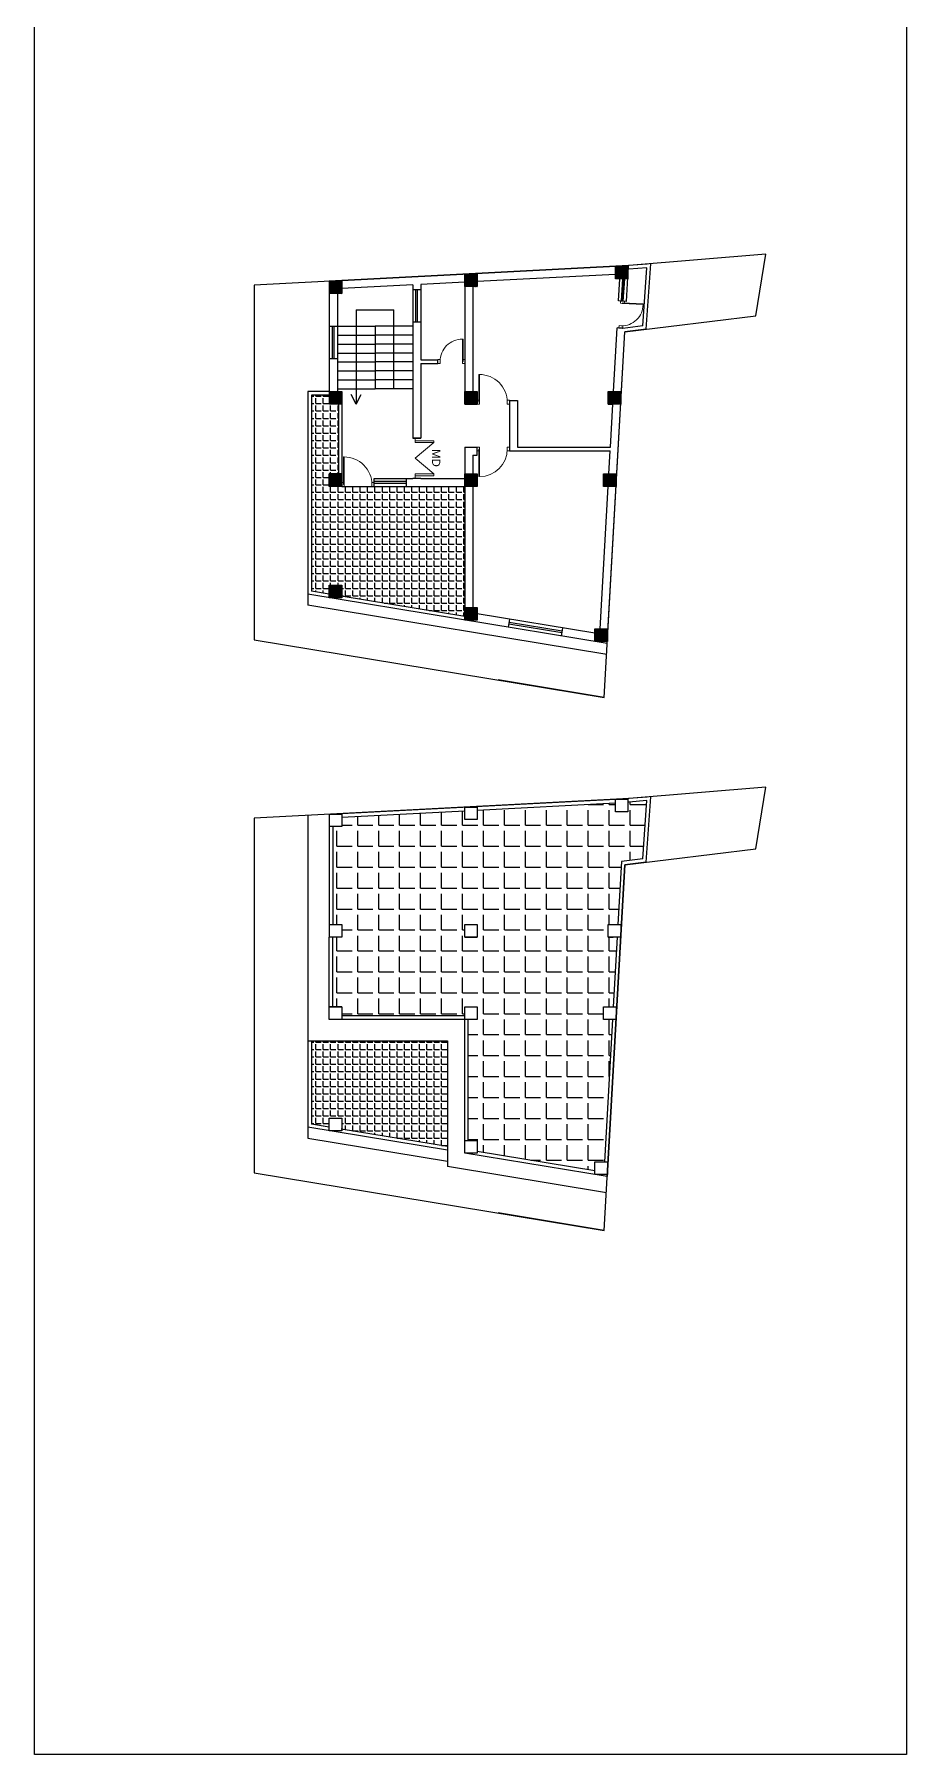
# Model space of a CAD drawing. Header units: inches. Extents: x 24733 to 33939, y -20986 to -10410.
# Drawn here: x 31242 to 32215, y -20986 to -19066 of the extents above; entities that cross this region are included whole.
import ezdxf
from ezdxf.enums import TextEntityAlignment as Align

# ---------------------------------------------------------------- set-up
doc = ezdxf.new("R2010")
doc.units = ezdxf.units.IN
doc.header["$LTSCALE"] = 0.5
doc.header["$MEASUREMENT"] = 0
for name, color, linetype, lineweight in [('ELEVATION', 85, 'Continuous', 9), ('Toilet', 7, 'Continuous', 25), ('window', 6, 'Continuous', 13)]:
    doc.layers.add(name, color=color, linetype=linetype, lineweight=lineweight)
doc.styles.get("Standard").update_dxf_attribs({"font": 'arial.ttf'})
pattern_1 = [(45, (1925.23187, -885.55339), (-0.08838834765, 0.08838834765), [])]

# ---------------------------------------------------------------- blocks, each defined once
blk = doc.blocks.new('door')
at = {"layer": 'window', "ltscale": 0.002}
for p, q in [((-100562.7, -53980.3), (-100562.7, -53949.5)), ((-100561.8, -53949.5), (-100562.7, -53949.5)), ((-100561.8, -53980.3), (-100561.8, -53949.5)), ((-100561.8, -53980.3), (-100562.7, -53980.3))]:
    blk.add_line(p, q, dxfattribs=at)
for points in [[(-100596.1, -53982.5), (-100593.5, -53982.5), (-100593.5, -53978.2), (-100596.1, -53978.2)], [(-100560.1, -53982.5), (-100562.7, -53982.5), (-100562.7, -53978.2), (-100560.1, -53978.2)]]:
    blk.add_lwpolyline(points, close=True, dxfattribs=at)
blk.add_arc((-100562.7, -53980.4), 30.9, 89.9793, 179.9793, dxfattribs=at)

msp = doc.modelspace()

# ---------------------------------------------------------------- hatches: boundary and pattern name
h = msp.add_hatch()
h.set_pattern_fill('ANSI31', color=256)
h.set_pattern_definition(pattern_1)
h.paths.add_polyline_path([(31585.4, -19464.8), (31571.4, -19464.8), (31571.4, -19478.8), (31585.4, -19478.8)])
h.paths.add_polyline_path([(31585.4, -19341.5), (31571.4, -19341.5), (31571.4, -19355.5), (31585.4, -19355.5)])
h.paths.add_polyline_path([(31736.3, -19333.7), (31722.3, -19333.7), (31722.3, -19347.7), (31736.3, -19347.7)])
h.paths.add_polyline_path([(31904.4, -19325), (31890.4, -19325), (31890.4, -19339), (31904.4, -19339), (31904.4, -19338.9)])
h.paths.add_polyline_path([(31896.5, -19464.8), (31882.5, -19464.8), (31882.5, -19478.8), (31896.5, -19478.8)])
h.paths.add_polyline_path([(31891.3, -19556.8), (31877.3, -19556.8), (31877.3, -19570.8), (31891.3, -19570.8)])
h.paths.add_polyline_path([(31736.3, -19464.8), (31722.3, -19464.8), (31722.3, -19478.8), (31736.3, -19478.8)])
h.paths.add_polyline_path([(31736.3, -19556.8), (31722.3, -19556.8), (31722.3, -19570.8), (31736.3, -19570.8)])
h.paths.add_polyline_path([(31585.3, -19556.8), (31571.3, -19556.8), (31571.3, -19570.8), (31585.3, -19570.8)])
h.paths.add_polyline_path([(31585.3, -19681), (31571.3, -19681), (31571.3, -19695), (31585.3, -19695)])
h.paths.add_polyline_path([(31736.3, -19705.9), (31722.3, -19705.9), (31722.3, -19719.9), (31736.3, -19719.9)])
h = msp.add_hatch()
h.set_pattern_fill('ANSI31', color=256)
h.set_pattern_definition(pattern_1)
h.paths.add_polyline_path([(31881.6, -19729.8), (31867.6, -19729.8), (31867.6, -19743.8), (31881.6, -19743.8)])
at = {"layer": 'Toilet'}
h = msp.add_hatch(dxfattribs=at)
h.set_pattern_fill('ANGLE', color=256, scale=30, style=0)
h.set_pattern_definition([(0, (0, 0), (0, 8.25), [6, -2.25]), (90, (0, 0), (-8.25, 5e-16), [6, -2.25])])
h.paths.add_polyline_path([(31722.3, -19570.8), (31621.3, -19570.8), (31585.3, -19570.8), (31585.3, -19570.8), (31571.3, -19570.8), (31571.3, -19556.8), (31581.4, -19556.8), (31581.4, -19478.8), (31571.4, -19478.8), (31571.4, -19468.8), (31551.4, -19468.8), (31551.4, -19687.6), (31571.3, -19690.9), (31571.3, -19681), (31585.3, -19681), (31585.3, -19693.2), (31722.3, -19715.8)])
h = msp.add_hatch(dxfattribs=at)
h.set_pattern_fill('ANGLE', color=256, scale=85, style=0)
h.set_pattern_definition([(0, (0, 293.734), (0, 23.375), [17, -6.375]), (90, (0, 293.734), (-23.375, 1e-15), [17, -6.375])])
h.paths.add_polyline_path([(31585.4, -19939.8), (31585.4, -19950.5), (31575.3, -19950.5), (31575.3, -20059.8), (31585.4, -20059.8), (31585.4, -20073.8), (31575.3, -20073.8), (31575.3, -20151.8), (31585.3, -20151.8), (31585.3, -20161.8), (31722.3, -20161.8), (31722.3, -20151.8), (31736.3, -20151.8), (31736.3, -20165.8), (31726.3, -20165.8), (31726.3, -20300.9), (31736.3, -20300.9), (31736.3, -20313.1), (31867.6, -20334.8), (31867.6, -20324.8), (31878.4, -20324.8), (31887.3, -20165.8), (31877.3, -20165.8), (31877.3, -20151.8), (31888.1, -20151.8), (31892.5, -20073.8), (31882.5, -20073.8), (31882.5, -20059.8), (31893.3, -20059.8), (31897.2, -19989.4), (31921.2, -19986.5), (31925.6, -19921.5), (31904.4, -19923.3), (31904.4, -19934), (31890.4, -19934), (31890.4, -19924), (31736.3, -19932), (31736.3, -19942.7), (31722.3, -19942.7), (31722.3, -19932.7)])
h.paths.add_polyline_path([(31722.3, -20059.8), (31736.3, -20059.8), (31736.3, -20073.8), (31722.3, -20073.8)], flags=16)
h = msp.add_hatch(dxfattribs=at)
h.set_pattern_fill('ANGLE', color=256, scale=30, style=0)
h.set_pattern_definition([(0, (0, 293.734), (0, 8.25), [6, -2.25]), (90, (0, 293.734), (-8.25, 5e-16), [6, -2.25])])
h.paths.add_polyline_path([(31551.4, -20189.8), (31551.4, -20282.6), (31571.3, -20285.9), (31571.3, -20276), (31585.3, -20276), (31585.3, -20288.2), (31703.3, -20307.7), (31703.3, -20189.8)])

# ---------------------------------------------------------------- linework, layer by layer
for p, q in [((31925.9, -19322.5), (31905.2, -19324.2)), ((31925.6, -19326.5), (31905.5, -19328.2)), ((31921.2, -19391.6), (31925.6, -19326.5)), ((31924.9, -19395.1), (31930, -19322.1)), ((31601.3, -19373.4), (31643.3, -19373.4)), ((31601.3, -19373.4), (31601.3, -19478.7)), ((31643.3, -19461.8), (31643.3, -19373.4)), ((31898.7, -19393.9), (31892.3, -19393.6)), ((31921.2, -19391.6), (31898.7, -19394.3)), ((31898.7, -19393.9), (31898.7, -19394.3)), ((31924.9, -19395.1), (31901.1, -19398)), ((31571.4, -19464.8), (31547.4, -19464.8)), ((31547.4, -19464.8), (31547.4, -19691)), ((31571.4, -19468.8), (31551.4, -19468.8)), ((31551.4, -19468.8), (31551.4, -19687.6)), ((31601.3, -19478.7), (31595.8, -19468.1)), ((31601.3, -19478.7), (31606.8, -19468.1)), ((31581.4, -19478.8), (31581.4, -19556.8)), ((31585.4, -19478.8), (31585.4, -19556.8)), ((31731.3, -19526.8), (31736.3, -19526.8)), ((31736.3, -19535.8), (31736.3, -19526.8)), ((31731.3, -19535.8), (31736.3, -19535.8)), ((31621.3, -19561.8), (31664.3, -19561.8)), ((31621.3, -19570.8), (31621.3, -19561.8)), ((31657.3, -19565.3), (31621.3, -19565.3)), ((31657.3, -19567.3), (31621.3, -19567.3)), ((31657.3, -19570.8), (31657.3, -19561.8)), ((31664.3, -19561.8), (31664.3, -19561.8)), ((31673.3, -19561.8), (31673.3, -19561.8)), ((31673.3, -19561.8), (31722.3, -19561.8)), ((31585.3, -19570.8), (31621.3, -19570.8)), ((31621.3, -19570.8), (31722.3, -19570.8)), ((31547.4, -19691), (31547.4, -19703.2)), ((31571.3, -19936.5), (31890.4, -19920)), ((31585.4, -19939.8), (31722.3, -19932.7)), ((31736.3, -19932), (31890.6, -19924)), ((31925.9, -19917.5), (31905.2, -19919.2)), ((31925.6, -19921.5), (31905.5, -19923.2)), ((31921.2, -19986.5), (31925.6, -19921.5)), ((31924.9, -19990.1), (31930, -19917.1)), ((31547.4, -19937.8), (31547.4, -20286)), ((31897.2, -19989.4), (31893.3, -20059.8)), ((31921.2, -19986.5), (31897.2, -19989.4)), ((31924.9, -19990.1), (31901.1, -19993)), ((31901.1, -19993), (31881.4, -20341.1)), ((31571.4, -20063.8), (31571.3, -20063.8)), ((31571.3, -20165.8), (31571.3, -20073.8)), ((31575.3, -20151.8), (31575.3, -20073.8)), ((31892.5, -20073.8), (31888.1, -20151.8)), ((31722.3, -20161.8), (31585.3, -20161.8)), ((31722.3, -20165.8), (31571.3, -20165.8)), ((31722.3, -20300.9), (31722.3, -20165.8)), ((31726.3, -20300.9), (31726.3, -20165.8)), ((31887.3, -20165.8), (31878.4, -20324.8)), ((31547.4, -20189.8), (31703.3, -20189.8)), ((31551.4, -20189.8), (31551.4, -20282.6)), ((31547.4, -20286), (31547.4, -20298.2)), ((31547.4, -20298.2), (31703.3, -20323.9))]:
    msp.add_line(p, q)
msp.add_lwpolyline([(31242.4, -17436.4), (32215.2, -17436.4), (32215.2, -20986.5), (31242.4, -20986.5)], close=True)
at = {"layer": 'ELEVATION', "color": 146, "ltscale": 0.25, "true_color": 0x105689}
for p, q in [((31667, -19516.8), (31667, -19519.8)), ((31667, -19519.8), (31688, -19519.8)), ((31667, -19521.8), (31667, -19519.8)), ((31688, -19521.8), (31667, -19521.8)), ((31688, -19521.8), (31667, -19539.3)), ((31688, -19519.8), (31688, -19521.8)), ((31688, -19556.8), (31667, -19539.3)), ((31688, -19556.8), (31667, -19556.8)), ((31667, -19556.8), (31667, -19558.8)), ((31667, -19561.8), (31667, -19558.8)), ((31667, -19558.8), (31688, -19558.8)), ((31688, -19556.8), (31688, -19558.8))]:
    msp.add_line(p, q, dxfattribs=at)
at = {"layer": 'Toilet'}
for p, q in [((31571.3, -19341.6), (31905.2, -19324.2)), ((31890.4, -19334), (31736.3, -19342)), ((31902.7, -19364.1), (31905.2, -19324.2)), ((31571.3, -19341.6), (31571.3, -19468.8)), ((31580.3, -19355.5), (31580.3, -19464.8)), ((31580.3, -19355.5), (31580.3, -19464.8)), ((31664.3, -19345.7), (31585.4, -19349.8)), ((31664.3, -19345.7), (31664.3, -19516.8)), ((31664.3, -19350.8), (31673.3, -19350.8)), ((31667.8, -19386.8), (31667.8, -19350.8)), ((31669.8, -19386.8), (31669.8, -19350.8)), ((31722.3, -19342.7), (31673.3, -19345.3)), ((31673.3, -19345.3), (31673.3, -19429.3)), ((31722.3, -19347.7), (31722.3, -19464.8)), ((31731.3, -19347.7), (31731.3, -19464.8)), ((31893.8, -19363.6), (31895.4, -19339)), ((31895.2, -19341.5), (31895.4, -19339)), ((31895.2, -19341.5), (31895.4, -19339)), ((31897.3, -19363.8), (31898.9, -19339)), ((31898.5, -19363.8), (31899.9, -19339)), ((31899.2, -19363.9), (31900.9, -19339)), ((31902.7, -19364.1), (31893.8, -19363.6)), ((31580.3, -19392.2), (31571.3, -19392.2)), ((31580.3, -19392.2), (31571.3, -19392.2)), ((31574.8, -19428.2), (31574.8, -19392.2)), ((31574.8, -19428.2), (31574.8, -19392.2)), ((31576.8, -19428.2), (31576.8, -19392.2)), ((31576.8, -19428.2), (31576.8, -19392.2)), ((31580.3, -19391.8), (31622.3, -19391.8)), ((31580.3, -19391.8), (31622.3, -19391.8)), ((31622.3, -19391.8), (31622.3, -19461.8)), ((31664.3, -19391.8), (31622.3, -19391.8)), ((31664.3, -19391.8), (31622.3, -19391.8)), ((31664.3, -19386.8), (31673.3, -19386.8)), ((31888.3, -19464.8), (31892.3, -19393.6)), ((31894.4, -19393.7), (31898.4, -19393.9)), ((31894.4, -19393.7), (31898.4, -19393.9)), ((31580.3, -19401.8), (31622.3, -19401.8)), ((31580.3, -19401.8), (31622.3, -19401.8)), ((31580.3, -19411.8), (31622.3, -19411.8)), ((31580.3, -19411.8), (31622.3, -19411.8)), ((31664.3, -19401.8), (31622.3, -19401.8)), ((31664.3, -19401.8), (31622.3, -19401.8)), ((31664.3, -19411.8), (31622.3, -19411.8)), ((31664.3, -19411.8), (31622.3, -19411.8)), ((31881.4, -19746.1), (31901.1, -19398)), ((31580.3, -19428.2), (31571.3, -19428.2)), ((31580.3, -19428.2), (31571.3, -19428.2)), ((31580.3, -19421.8), (31622.3, -19421.8)), ((31580.3, -19421.8), (31622.3, -19421.8)), ((31580.3, -19431.8), (31622.3, -19431.8)), ((31580.3, -19431.8), (31622.3, -19431.8)), ((31664.3, -19421.8), (31622.3, -19421.8)), ((31664.3, -19421.8), (31622.3, -19421.8)), ((31664.3, -19431.8), (31622.3, -19431.8)), ((31664.3, -19431.8), (31622.3, -19431.8)), ((31673.3, -19429.3), (31692.3, -19429.3)), ((31673.3, -19433.3), (31673.3, -19516.8)), ((31673.3, -19433.3), (31692.3, -19433.3)), ((31692.3, -19433.3), (31692.3, -19429.3)), ((31692.3, -19433.3), (31692.3, -19429.3)), ((31580.3, -19441.8), (31622.3, -19441.8)), ((31580.3, -19441.8), (31622.3, -19441.8)), ((31580.3, -19451.8), (31622.3, -19451.8)), ((31580.3, -19451.8), (31622.3, -19451.8)), ((31664.3, -19441.8), (31622.3, -19441.8)), ((31664.3, -19441.8), (31622.3, -19441.8)), ((31664.3, -19451.8), (31622.3, -19451.8)), ((31664.3, -19451.8), (31622.3, -19451.8)), ((31580.3, -19461.8), (31622.3, -19461.8)), ((31580.3, -19461.8), (31622.3, -19461.8)), ((31664.3, -19461.8), (31622.3, -19461.8)), ((31664.3, -19461.8), (31622.3, -19461.8)), ((31722.3, -19478.8), (31736.3, -19478.8)), ((31772.3, -19474.8), (31772.3, -19530.8)), ((31772.3, -19474.8), (31781.3, -19474.8)), ((31781.3, -19474.8), (31781.3, -19526.8)), ((31882.5, -19478.8), (31887.9, -19478.8)), ((31884.8, -19526.8), (31887.5, -19478.8)), ((31664.3, -19516.8), (31673.3, -19516.8)), ((31673.3, -19516.8), (31664.3, -19516.8)), ((31722.3, -19526.8), (31722.3, -19556.8)), ((31722.3, -19526.8), (31731.3, -19526.8)), ((31781.3, -19526.8), (31884.8, -19526.8)), ((31731.3, -19535.8), (31731.3, -19705.8)), ((31772.3, -19530.8), (31884.6, -19530.8)), ((31883.1, -19556.8), (31884.6, -19530.8)), ((31585.4, -19556.8), (31571.3, -19556.8)), ((31673.3, -19561.8), (31664.3, -19561.8)), ((31673.3, -19561.8), (31664.3, -19561.8)), ((31877.3, -19556.8), (31878.1, -19556.8)), ((31722.3, -19570.8), (31722.3, -19705.9)), ((31873.3, -19729.8), (31882.3, -19570.8)), ((31881.4, -19746.1), (31547.4, -19691)), ((31571.3, -19690.9), (31551.4, -19687.6)), ((31722.3, -19715.8), (31584.6, -19693.1)), ((31880.8, -19758.2), (31547.4, -19703.2)), ((31867.6, -19734.7), (31736.3, -19713.1)), ((31772.3, -19719), (31770.9, -19727.9)), ((31830.7, -19734.2), (31771.5, -19724.4)), ((31831, -19732.2), (31771.8, -19722.5)), ((31831.5, -19728.8), (31830.1, -19737.6)), ((31878, -19806.4), (31759.6, -19786.8)), ((31571.3, -19936.5), (31905.2, -19919.2)), ((31571.3, -19936.5), (31571.3, -20063.8)), ((31575.3, -19950.5), (31575.3, -20059.8)), ((31881.4, -20341.1), (31901.1, -19993)), ((31722.3, -20073.8), (31736.3, -20073.8)), ((31882.5, -20073.8), (31887.9, -20073.8)), ((31585.4, -20151.8), (31571.3, -20151.8)), ((31877.3, -20151.8), (31878.1, -20151.8)), ((31703.3, -20189.8), (31703.3, -20330)), ((31703.3, -20311.7), (31547.4, -20286)), ((31571.3, -20285.9), (31551.4, -20282.6)), ((31703.3, -20307.7), (31584.6, -20288.1)), ((31881.4, -20341.1), (31722.3, -20314.9)), ((31867.6, -20334.8), (31736.3, -20313.1)), ((31880.4, -20359.2), (31703.3, -20330)), ((31878, -20401.4), (31759.6, -20381.8))]:
    msp.add_line(p, q, dxfattribs=at)
for points in [[(31901.1, -19398), (32047, -19380.4), (32058.2, -19311.3), (31905.8, -19324.2), (31487.3, -19345.9), (31487.3, -19741.9), (31878, -19806.4)], [(31722.3, -19333.7), (31736.3, -19333.7), (31736.3, -19347.7), (31722.3, -19347.7)], [(31890.4, -19325), (31904.4, -19325), (31904.4, -19339), (31890.4, -19339)], [(31571.4, -19341.5), (31585.4, -19341.5), (31585.4, -19355.5), (31571.4, -19355.5)], [(31571.4, -19464.8), (31585.4, -19464.8), (31585.4, -19478.8), (31571.4, -19478.8)], [(31722.3, -19464.8), (31736.3, -19464.8), (31736.3, -19478.8), (31722.3, -19478.8)], [(31882.5, -19464.8), (31896.5, -19464.8), (31896.5, -19478.8), (31882.5, -19478.8)], [(31571.3, -19556.8), (31585.3, -19556.8), (31585.3, -19570.8), (31571.3, -19570.8)], [(31722.3, -19556.8), (31736.3, -19556.8), (31736.3, -19570.8), (31722.3, -19570.8)], [(31877.3, -19556.8), (31891.3, -19556.8), (31891.3, -19570.8), (31877.3, -19570.8)], [(31571.3, -19681), (31585.3, -19681), (31585.3, -19695), (31571.3, -19695)], [(31722.3, -19705.9), (31736.3, -19705.9), (31736.3, -19719.9), (31722.3, -19719.9)], [(31867.6, -19729.8), (31881.6, -19729.8), (31881.6, -19743.8), (31867.6, -19743.8)], [(31901.1, -19993), (32047, -19975.4), (32058.2, -19906.3), (31905.8, -19919.2), (31487.3, -19940.9), (31487.3, -20336.9), (31878, -20401.4)], [(31722.3, -19928.7), (31736.3, -19928.7), (31736.3, -19942.7), (31722.3, -19942.7)], [(31890.4, -19920), (31904.4, -19920), (31904.4, -19934), (31890.4, -19934)], [(31571.4, -19936.5), (31585.4, -19936.5), (31585.4, -19950.5), (31571.4, -19950.5)], [(31571.4, -20059.8), (31585.4, -20059.8), (31585.4, -20073.8), (31571.4, -20073.8)], [(31722.3, -20059.8), (31736.3, -20059.8), (31736.3, -20073.8), (31722.3, -20073.8)], [(31882.5, -20059.8), (31896.5, -20059.8), (31896.5, -20073.8), (31882.5, -20073.8)], [(31571.3, -20151.8), (31585.3, -20151.8), (31585.3, -20165.8), (31571.3, -20165.8)], [(31722.3, -20151.8), (31736.3, -20151.8), (31736.3, -20165.8), (31722.3, -20165.8)], [(31877.3, -20151.8), (31891.3, -20151.8), (31891.3, -20165.8), (31877.3, -20165.8)], [(31571.3, -20276), (31585.3, -20276), (31585.3, -20290), (31571.3, -20290)], [(31722.3, -20300.9), (31736.3, -20300.9), (31736.3, -20314.9), (31722.3, -20314.9)], [(31867.6, -20324.8), (31881.6, -20324.8), (31881.6, -20338.8), (31867.6, -20338.8)]]:
    msp.add_lwpolyline(points, close=True, dxfattribs=at)
for points in [[(31902.7, -19364.1), (31905.2, -19324.2), (31571.3, -19341.6)], [(31881.4, -19746.1), (31901.1, -19398)], [(31881.4, -20341.1), (31901.1, -19993)]]:
    msp.add_lwpolyline(points, dxfattribs=at)
at = {"layer": 'window', "ltscale": 0.002}
for p, q in [((31898.2, -19365.6), (31898.1, -19366.4)), ((31898.1, -19366.4), (31921.3, -19367.7)), ((31898.2, -19365.6), (31921.4, -19366.9)), ((31921.4, -19366.9), (31921.3, -19367.7)), ((31719.8, -19431.1), (31719.8, -19406.3)), ((31720.6, -19406.3), (31719.8, -19406.3)), ((31720.6, -19431.1), (31720.6, -19406.3)), ((31720.6, -19431.1), (31719.8, -19431.1))]:
    msp.add_line(p, q, dxfattribs=at)
for points in [[(31896.1, -19363.8), (31896, -19366.3), (31900.2, -19366.6), (31900.4, -19364)], [(31894.4, -19393.7), (31894.6, -19391.1), (31898.8, -19391.4), (31898.7, -19393.9)], [(31692.3, -19433.3), (31694.9, -19433.3), (31694.9, -19429), (31692.3, -19429)], [(31722.3, -19433.3), (31719.8, -19433.3), (31719.8, -19429), (31722.3, -19429)]]:
    msp.add_lwpolyline(points, close=True, dxfattribs=at)
for centre, radius, start, end in [((31897.8, -19367.8), 23.5, 267.296, 0.1063), ((31719.7, -19431.1), 24.8, 89.8865, 180.0622)]:
    msp.add_arc(centre, radius, start, end, dxfattribs=at)

# ---------------------------------------------------------------- block references
at = {"xscale": -1}
for p in [(-68823.8, 34503.7), (-68974.8, 34411.7)]:
    msp.add_blockref('door', p, dxfattribs=at)
at = {"rotation": 180}
msp.add_blockref('door', (-68823.8, -73509.3), dxfattribs=at)

# ---------------------------------------------------------------- texts
msp.add_text('MD', height=9.03, rotation=270).set_placement((31690.5, -19539), align=Align.MIDDLE_CENTER)

doc.saveas('drawing.dxf')
